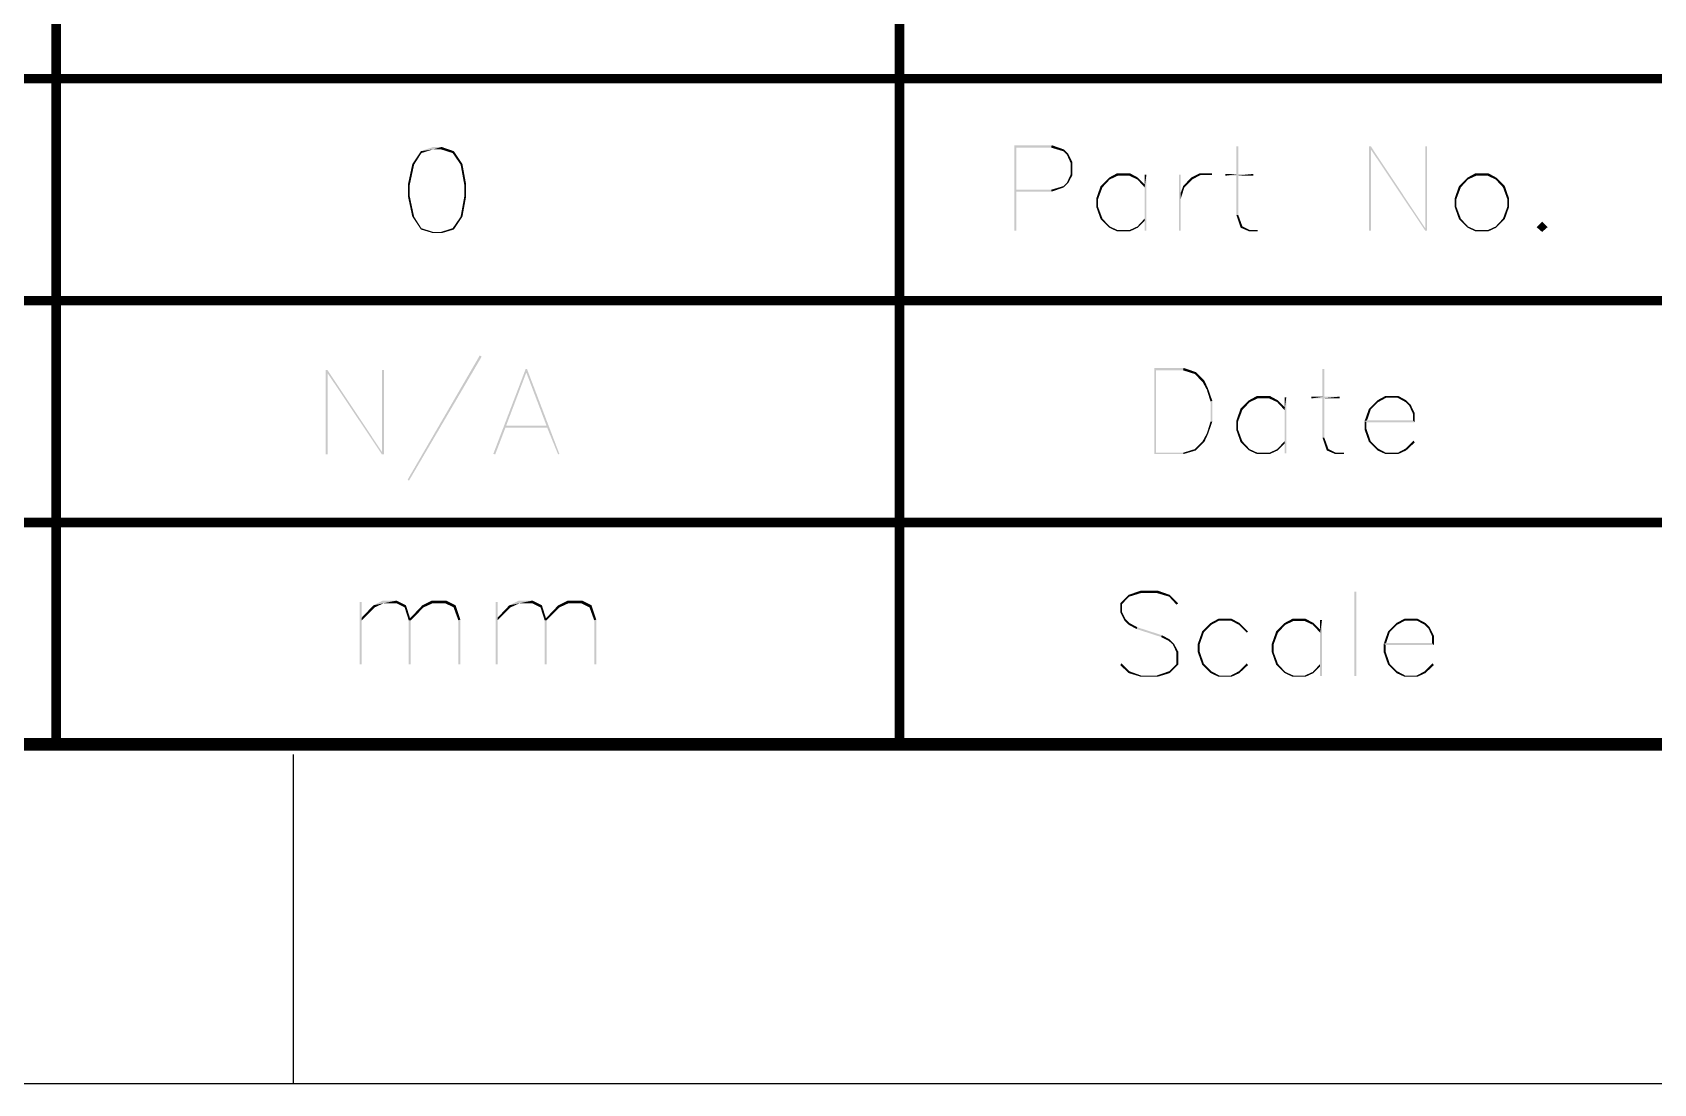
# Model space of a CAD drawing. Header units: millimetres. Extents: x 0 to 297, y 0 to 210.
# Drawn here: x 230.06 to 255.62, y 0 to 16.58 of the extents above; entities that cross this region are included whole.
import ezdxf

# ---------------------------------------------------------------- set-up
doc = ezdxf.new("R2010")
doc.units = ezdxf.units.MM
doc.header["$LTSCALE"] = 16.335
doc.layers.get('0').update_dxf_attribs({"linetype": 'CONTINUOUS'})

msp = doc.modelspace()

# ---------------------------------------------------------------- linework, layer by layer
at = {"color": 7, "linetype": 'Continuous'}
for p, q in [((230.441, 26.344), (230.441, 5.344)), ((230.48, 26.347), (230.48, 8.847)), ((243.741, 26.344), (243.741, 5.344)), ((243.78, 26.347), (243.78, 8.847)), ((230.441, 15.844), (243.741, 15.844)), ((230.48, 15.847), (243.78, 15.847)), ((230.441, 12.344), (243.741, 12.344)), ((230.48, 12.347), (243.78, 12.347)), ((230.441, 8.844), (243.741, 8.844)), ((230.48, 8.847), (243.78, 8.847)), ((230.441, 5.344), (243.741, 5.344)), ((234.173, 5.192), (234.173, 0)), ((0, 0), (297, 0))]:
    msp.add_line(p, q, dxfattribs=at)
for points, const_width in [([(230.434, 5.348), (230.434, 26.348)], 0.15), ([(243.734, 5.348), (243.734, 26.348)], 0.15), ([(179.434, 15.848), (291.734, 15.848)], 0.15), ([(179.434, 12.348), (291.734, 12.348)], 0.15), ([(291.734, 8.848), (179.434, 8.848)], 0.15), ([(291.734, 5.348), (5.266, 5.348)], 0.2)]:
    msp.add_lwpolyline(points, dxfattribs=dict(at, const_width=const_width))
for points in [[(236.195, 14.676), (236.05, 14.502), (236.185, 14.705)], [(236.05, 14.502), (236.195, 14.676), (236.079, 14.493)], [(236.513, 14.772), (236.378, 14.734), (236.185, 14.705)], [(236.513, 14.772), (236.185, 14.705), (236.378, 14.772)], [(236.185, 14.705), (236.378, 14.734), (236.195, 14.676)], [(236.503, 14.734), (236.378, 14.734), (236.513, 14.772)], [(236.503, 14.734), (236.513, 14.772), (236.706, 14.705)], [(236.706, 14.705), (236.686, 14.676), (236.503, 14.734)], [(236.686, 14.676), (236.706, 14.705), (236.841, 14.502)], [(236.841, 14.502), (236.812, 14.493), (236.686, 14.676)], [(245.544, 14.8), (246.133, 14.8), (245.573, 14.762)], [(245.573, 14.762), (245.544, 13.45), (245.544, 14.8)], [(245.573, 14.762), (245.573, 14.096), (245.544, 13.45)], [(246.123, 14.762), (245.573, 14.762), (246.133, 14.8)], [(246.123, 14.762), (246.133, 14.8), (246.325, 14.733)], [(246.325, 14.733), (246.316, 14.704), (246.123, 14.762)], [(246.316, 14.704), (246.325, 14.733), (246.393, 14.665)], [(246.393, 14.665), (246.374, 14.646), (246.316, 14.704)], [(246.374, 14.646), (246.393, 14.665), (246.46, 14.53)], [(246.46, 14.53), (246.431, 14.521), (246.374, 14.646)], [(249.074, 14.781), (249.045, 14.347), (249.045, 14.781)], [(249.045, 14.347), (249.074, 14.781), (249.074, 14.347)], [(251.166, 14.781), (251.166, 14.733), (251.137, 13.45)], [(251.166, 14.781), (251.137, 13.45), (251.137, 14.781)], [(251.137, 13.45), (251.166, 14.733), (251.166, 13.45)], [(251.166, 14.733), (251.166, 14.781), (252.024, 13.489)], [(252.024, 13.489), (252.024, 13.45), (251.166, 14.733)], [(252.053, 14.781), (252.024, 13.489), (252.024, 14.781)], [(252.024, 13.45), (252.024, 13.489), (252.053, 14.781)], [(252.024, 13.45), (252.053, 14.781), (252.053, 13.45)], [(236.079, 14.493), (235.982, 14.184), (236.05, 14.502)], [(235.982, 14.184), (236.079, 14.493), (236.011, 14.175)], [(236.812, 14.493), (236.841, 14.502), (236.899, 14.184)], [(236.899, 14.184), (236.87, 14.175), (236.812, 14.493)], [(246.46, 14.328), (246.374, 14.212), (246.431, 14.337)], [(246.374, 14.212), (246.46, 14.328), (246.393, 14.202)], [(246.431, 14.337), (246.431, 14.521), (246.46, 14.53)], [(246.431, 14.337), (246.46, 14.53), (246.46, 14.328)], [(247.174, 14.318), (247.039, 14.289), (247.164, 14.357)], [(247.039, 14.289), (247.174, 14.318), (247.049, 14.26)], [(247.164, 14.357), (247.367, 14.357), (247.174, 14.318)], [(247.357, 14.318), (247.174, 14.318), (247.367, 14.357)], [(247.357, 14.318), (247.367, 14.357), (247.492, 14.289)], [(247.492, 14.289), (247.483, 14.26), (247.357, 14.318)], [(247.627, 14.337), (247.598, 14.183), (247.598, 14.337)], [(247.598, 14.135), (247.598, 14.183), (247.627, 14.337)], [(247.598, 13.643), (247.598, 14.135), (247.627, 14.337)], [(247.598, 13.605), (247.598, 13.643), (247.627, 14.337)], [(247.598, 13.45), (247.598, 13.605), (247.627, 14.337)], [(247.598, 13.45), (247.627, 14.337), (247.627, 13.45)], [(248.167, 14.337), (248.167, 14.048), (248.138, 13.45)], [(248.167, 14.337), (248.138, 13.45), (248.138, 14.337)], [(248.476, 14.328), (248.331, 14.289), (248.466, 14.357)], [(248.331, 14.289), (248.476, 14.328), (248.35, 14.26)], [(248.466, 14.357), (248.659, 14.357), (248.476, 14.328)], [(248.476, 14.328), (248.659, 14.357), (248.659, 14.328)], [(249.074, 14.347), (249.315, 14.347), (248.871, 14.318)], [(249.045, 14.347), (249.074, 14.347), (248.871, 14.318)], [(249.045, 14.347), (248.871, 14.318), (248.871, 14.347)], [(249.045, 14.318), (248.871, 14.318), (249.315, 14.347)], [(249.074, 14.318), (249.045, 14.318), (249.315, 14.347)], [(249.074, 14.318), (249.045, 13.701), (249.045, 14.318)], [(249.045, 13.701), (249.074, 14.318), (249.074, 13.701)], [(249.074, 14.318), (249.315, 14.347), (249.315, 14.318)], [(252.825, 14.318), (252.69, 14.289), (252.815, 14.357)], [(252.69, 14.289), (252.825, 14.318), (252.699, 14.26)], [(252.815, 14.357), (253.018, 14.357), (252.825, 14.318)], [(253.008, 14.318), (252.825, 14.318), (253.018, 14.357)], [(253.008, 14.318), (253.018, 14.357), (253.143, 14.289)], [(253.143, 14.289), (253.133, 14.26), (253.008, 14.318)], [(236.011, 14.175), (235.982, 13.991), (235.982, 14.184)], [(235.982, 13.991), (236.011, 14.175), (236.011, 13.991)], [(236.87, 13.991), (236.87, 14.175), (236.899, 14.184)], [(236.87, 13.991), (236.899, 14.184), (236.899, 13.991)], [(245.573, 14.096), (245.573, 14.067), (245.544, 13.45)], [(245.544, 13.45), (245.573, 14.067), (245.573, 13.45)], [(246.133, 14.067), (245.573, 14.067), (246.123, 14.096)], [(245.573, 14.096), (246.123, 14.096), (245.573, 14.067)], [(246.325, 14.135), (246.123, 14.096), (246.316, 14.154)], [(246.123, 14.096), (246.325, 14.135), (246.133, 14.067)], [(246.393, 14.202), (246.316, 14.154), (246.374, 14.212)], [(246.316, 14.154), (246.393, 14.202), (246.325, 14.135)], [(246.933, 14.135), (246.836, 13.961), (246.904, 14.154)], [(246.836, 13.961), (246.933, 14.135), (246.865, 13.952)], [(247.049, 14.26), (246.904, 14.154), (247.039, 14.289)], [(246.904, 14.154), (247.049, 14.26), (246.933, 14.135)], [(247.483, 14.26), (247.492, 14.289), (247.598, 14.183)], [(247.598, 14.183), (247.598, 14.135), (247.483, 14.26)], [(248.225, 14.135), (248.167, 14.048), (248.206, 14.154)], [(248.167, 14.048), (248.225, 14.135), (248.167, 13.952)], [(248.35, 14.26), (248.206, 14.154), (248.331, 14.289)], [(248.206, 14.154), (248.35, 14.26), (248.225, 14.135)], [(252.584, 14.135), (252.487, 13.961), (252.555, 14.154)], [(252.487, 13.961), (252.584, 14.135), (252.516, 13.952)], [(252.699, 14.26), (252.555, 14.154), (252.69, 14.289)], [(252.555, 14.154), (252.699, 14.26), (252.584, 14.135)], [(253.133, 14.26), (253.143, 14.289), (253.278, 14.154)], [(253.278, 14.154), (253.249, 14.135), (253.133, 14.26)], [(253.249, 14.135), (253.278, 14.154), (253.345, 13.961)], [(253.345, 13.961), (253.316, 13.952), (253.249, 14.135)], [(236.011, 13.991), (236.05, 13.673), (235.982, 13.991)], [(236.05, 13.673), (236.011, 13.991), (236.079, 13.673)], [(236.899, 13.991), (236.812, 13.673), (236.87, 13.991)], [(236.812, 13.673), (236.899, 13.991), (236.841, 13.673)], [(246.865, 13.952), (246.836, 13.826), (246.836, 13.961)], [(246.836, 13.826), (246.865, 13.952), (246.865, 13.826)], [(246.865, 13.826), (246.904, 13.634), (246.836, 13.826)], [(246.865, 13.826), (246.933, 13.643), (246.904, 13.634)], [(248.167, 14.048), (248.167, 13.952), (248.138, 13.45)], [(248.138, 13.45), (248.167, 13.952), (248.167, 13.45)], [(252.516, 13.952), (252.487, 13.826), (252.487, 13.961)], [(252.487, 13.826), (252.516, 13.952), (252.516, 13.826)], [(252.516, 13.826), (252.555, 13.634), (252.487, 13.826)], [(252.516, 13.826), (252.584, 13.643), (252.555, 13.634)], [(253.345, 13.826), (253.249, 13.643), (253.316, 13.826)], [(253.249, 13.643), (253.345, 13.826), (253.278, 13.634)], [(253.316, 13.826), (253.316, 13.952), (253.345, 13.961)], [(253.316, 13.826), (253.345, 13.961), (253.345, 13.826)], [(236.079, 13.673), (236.185, 13.471), (236.05, 13.673)], [(236.079, 13.673), (236.195, 13.49), (236.185, 13.471)], [(236.841, 13.673), (236.686, 13.49), (236.812, 13.673)], [(236.686, 13.49), (236.841, 13.673), (236.706, 13.471)], [(246.904, 13.634), (246.933, 13.643), (247.049, 13.518)], [(247.049, 13.518), (247.039, 13.499), (246.904, 13.634)], [(247.598, 13.605), (247.483, 13.518), (247.598, 13.643)], [(247.483, 13.518), (247.598, 13.605), (247.492, 13.499)], [(249.074, 13.701), (249.112, 13.499), (249.045, 13.701)], [(249.074, 13.701), (249.141, 13.518), (249.112, 13.499)], [(252.555, 13.634), (252.584, 13.643), (252.699, 13.518)], [(252.699, 13.518), (252.69, 13.499), (252.555, 13.634)], [(253.278, 13.634), (253.133, 13.518), (253.249, 13.643)], [(253.133, 13.518), (253.278, 13.634), (253.143, 13.499)], [(253.779, 13.508), (253.866, 13.595), (253.953, 13.508)], [(236.185, 13.471), (236.195, 13.49), (236.378, 13.432)], [(236.378, 13.432), (236.378, 13.413), (236.185, 13.471)], [(236.378, 13.432), (236.503, 13.432), (236.378, 13.413)], [(236.513, 13.413), (236.378, 13.413), (236.503, 13.432)], [(236.706, 13.471), (236.503, 13.432), (236.686, 13.49)], [(236.503, 13.432), (236.706, 13.471), (236.513, 13.413)], [(247.039, 13.499), (247.049, 13.518), (247.174, 13.46)], [(247.174, 13.46), (247.164, 13.441), (247.039, 13.499)], [(247.174, 13.46), (247.357, 13.46), (247.164, 13.441)], [(247.367, 13.441), (247.164, 13.441), (247.357, 13.46)], [(247.492, 13.499), (247.357, 13.46), (247.483, 13.518)], [(247.357, 13.46), (247.492, 13.499), (247.367, 13.441)], [(249.112, 13.499), (249.141, 13.518), (249.257, 13.46)], [(249.257, 13.46), (249.247, 13.441), (249.112, 13.499)], [(249.257, 13.46), (249.382, 13.46), (249.247, 13.441)], [(249.247, 13.441), (249.382, 13.46), (249.382, 13.441)], [(252.69, 13.499), (252.699, 13.518), (252.825, 13.46)], [(252.825, 13.46), (252.815, 13.441), (252.69, 13.499)], [(252.825, 13.46), (253.008, 13.46), (252.815, 13.441)], [(253.018, 13.441), (252.815, 13.441), (253.008, 13.46)], [(253.143, 13.499), (253.008, 13.46), (253.133, 13.518)], [(253.008, 13.46), (253.143, 13.499), (253.018, 13.441)], [(253.953, 13.508), (253.866, 13.431), (253.779, 13.508)], [(234.714, 11.253), (234.714, 11.205), (234.685, 9.922)], [(234.714, 11.253), (234.685, 9.922), (234.685, 11.253)], [(234.714, 11.205), (234.714, 11.253), (235.573, 9.961)], [(235.602, 11.253), (235.573, 9.961), (235.573, 11.253)], [(235.573, 9.922), (235.573, 9.961), (235.602, 11.253)], [(235.573, 9.922), (235.602, 11.253), (235.602, 9.922)], [(237.144, 11.465), (235.978, 9.527), (237.115, 11.485)], [(235.978, 9.527), (237.144, 11.465), (235.997, 9.508)], [(237.858, 11.272), (237.848, 11.215), (237.328, 9.932)], [(237.858, 11.272), (237.328, 9.932), (237.839, 11.272)], [(238.167, 10.376), (237.848, 11.215), (237.858, 11.272)], [(238.167, 10.376), (237.858, 11.272), (238.369, 9.932)], [(247.75, 11.288), (248.213, 11.288), (247.779, 11.25)], [(247.779, 11.25), (247.75, 9.929), (247.75, 11.288)], [(247.779, 11.25), (247.779, 9.948), (247.75, 9.929)], [(248.203, 11.25), (247.779, 11.25), (248.213, 11.288)], [(248.203, 11.25), (248.213, 11.288), (248.406, 11.221)], [(248.406, 11.221), (248.387, 11.192), (248.203, 11.25)], [(250.431, 11.269), (250.402, 10.835), (250.402, 11.269)], [(250.402, 10.835), (250.431, 11.269), (250.431, 10.835)], [(234.685, 9.922), (234.714, 11.205), (234.714, 9.922)], [(235.573, 9.961), (235.573, 9.922), (234.714, 11.205)], [(237.848, 11.215), (237.53, 10.376), (237.328, 9.932)], [(248.387, 11.192), (248.406, 11.221), (248.541, 11.086)], [(248.541, 11.086), (248.512, 11.066), (248.387, 11.192)], [(248.512, 11.066), (248.541, 11.086), (248.599, 10.96)], [(248.599, 10.96), (248.58, 10.941), (248.512, 11.066)], [(248.58, 10.941), (248.599, 10.96), (248.666, 10.767)], [(248.666, 10.767), (248.637, 10.758), (248.58, 10.941)], [(248.637, 10.44), (248.637, 10.758), (248.666, 10.767)], [(248.637, 10.44), (248.666, 10.767), (248.666, 10.44)], [(249.255, 10.748), (249.11, 10.642), (249.245, 10.777)], [(249.11, 10.642), (249.255, 10.748), (249.139, 10.623)], [(249.38, 10.806), (249.245, 10.777), (249.37, 10.845)], [(249.245, 10.777), (249.38, 10.806), (249.255, 10.748)], [(249.37, 10.845), (249.573, 10.845), (249.38, 10.806)], [(249.563, 10.806), (249.38, 10.806), (249.573, 10.845)], [(249.563, 10.806), (249.573, 10.845), (249.698, 10.777)], [(249.698, 10.777), (249.688, 10.748), (249.563, 10.806)], [(249.688, 10.748), (249.698, 10.777), (249.804, 10.671)], [(249.804, 10.671), (249.804, 10.623), (249.688, 10.748)], [(249.833, 10.825), (249.804, 10.671), (249.804, 10.825)], [(249.804, 10.623), (249.804, 10.671), (249.833, 10.825)], [(249.804, 10.131), (249.804, 10.623), (249.833, 10.825)], [(249.804, 10.092), (249.804, 10.131), (249.833, 10.825)], [(249.804, 9.938), (249.804, 10.092), (249.833, 10.825)], [(249.804, 9.938), (249.833, 10.825), (249.833, 9.938)], [(250.431, 10.835), (250.672, 10.835), (250.228, 10.806)], [(250.402, 10.835), (250.431, 10.835), (250.228, 10.806)], [(250.402, 10.835), (250.228, 10.806), (250.228, 10.835)], [(250.402, 10.806), (250.228, 10.806), (250.672, 10.835)], [(250.431, 10.806), (250.402, 10.806), (250.672, 10.835)], [(250.431, 10.806), (250.402, 10.189), (250.402, 10.806)], [(250.402, 10.189), (250.431, 10.806), (250.431, 10.189)], [(250.431, 10.806), (250.672, 10.835), (250.672, 10.806)], [(251.28, 10.748), (251.135, 10.642), (251.27, 10.777)], [(251.135, 10.642), (251.28, 10.748), (251.164, 10.632)], [(251.405, 10.816), (251.27, 10.777), (251.395, 10.845)], [(251.27, 10.777), (251.405, 10.816), (251.28, 10.748)], [(251.395, 10.845), (251.598, 10.845), (251.405, 10.816)], [(251.588, 10.816), (251.405, 10.816), (251.598, 10.845)], [(251.588, 10.816), (251.598, 10.845), (251.723, 10.777)], [(251.723, 10.777), (251.713, 10.748), (251.588, 10.816)], [(251.713, 10.748), (251.723, 10.777), (251.791, 10.71)], [(251.791, 10.71), (251.771, 10.69), (251.713, 10.748)], [(249.139, 10.623), (249.042, 10.449), (249.11, 10.642)], [(249.042, 10.449), (249.139, 10.623), (249.071, 10.44)], [(251.164, 10.632), (251.067, 10.449), (251.135, 10.642)], [(251.164, 10.632), (251.106, 10.459), (251.067, 10.449)], [(251.771, 10.69), (251.791, 10.71), (251.858, 10.575)], [(251.858, 10.575), (251.829, 10.565), (251.771, 10.69)], [(251.829, 10.459), (251.829, 10.565), (251.858, 10.575)], [(251.829, 10.459), (251.858, 10.575), (251.858, 10.43)], [(237.53, 10.376), (237.52, 10.347), (237.328, 9.932)], [(237.328, 9.932), (237.52, 10.347), (237.357, 9.922)], [(237.53, 10.376), (238.167, 10.376), (237.52, 10.347)], [(238.176, 10.347), (237.52, 10.347), (238.167, 10.376)], [(238.369, 9.932), (238.176, 10.347), (238.167, 10.376)], [(238.369, 9.932), (238.35, 9.922), (238.176, 10.347)], [(248.599, 10.247), (248.512, 10.131), (248.58, 10.256)], [(248.512, 10.131), (248.599, 10.247), (248.541, 10.121)], [(248.666, 10.44), (248.58, 10.256), (248.637, 10.44)], [(248.58, 10.256), (248.666, 10.44), (248.599, 10.247)], [(249.071, 10.44), (249.042, 10.314), (249.042, 10.449)], [(249.042, 10.314), (249.071, 10.44), (249.071, 10.314)], [(249.071, 10.314), (249.11, 10.121), (249.042, 10.314)], [(249.071, 10.314), (249.139, 10.131), (249.11, 10.121)], [(251.106, 10.459), (251.829, 10.459), (251.067, 10.449)], [(251.096, 10.43), (251.067, 10.449), (251.829, 10.459)], [(251.096, 10.43), (251.067, 10.314), (251.067, 10.449)], [(251.096, 10.43), (251.096, 10.324), (251.067, 10.314)], [(251.067, 10.314), (251.096, 10.324), (251.164, 10.131)], [(251.164, 10.131), (251.135, 10.121), (251.067, 10.314)], [(251.858, 10.43), (251.096, 10.43), (251.829, 10.459)], [(248.406, 9.986), (248.203, 9.948), (248.387, 10.006)], [(248.203, 9.948), (248.406, 9.986), (248.213, 9.929)], [(248.541, 10.121), (248.387, 10.006), (248.512, 10.131)], [(248.387, 10.006), (248.541, 10.121), (248.406, 9.986)], [(249.11, 10.121), (249.139, 10.131), (249.255, 10.006)], [(249.255, 10.006), (249.245, 9.986), (249.11, 10.121)], [(249.245, 9.986), (249.255, 10.006), (249.38, 9.948)], [(249.38, 9.948), (249.37, 9.929), (249.245, 9.986)], [(249.698, 9.986), (249.563, 9.948), (249.688, 10.006)], [(249.563, 9.948), (249.698, 9.986), (249.573, 9.929)], [(249.804, 10.092), (249.688, 10.006), (249.804, 10.131)], [(249.688, 10.006), (249.804, 10.092), (249.698, 9.986)], [(250.431, 10.189), (250.47, 9.986), (250.402, 10.189)], [(250.431, 10.189), (250.498, 10.006), (250.47, 9.986)], [(250.47, 9.986), (250.498, 10.006), (250.614, 9.948)], [(250.614, 9.948), (250.605, 9.929), (250.47, 9.986)], [(251.135, 10.121), (251.164, 10.131), (251.28, 10.015)], [(251.28, 10.015), (251.27, 9.986), (251.135, 10.121)], [(251.27, 9.986), (251.28, 10.015), (251.405, 9.948)], [(251.405, 9.948), (251.395, 9.929), (251.27, 9.986)], [(251.723, 9.986), (251.588, 9.948), (251.713, 10.015)], [(251.588, 9.948), (251.723, 9.986), (251.598, 9.929)], [(251.858, 10.112), (251.713, 10.015), (251.839, 10.141)], [(251.713, 10.015), (251.858, 10.112), (251.723, 9.986)], [(247.779, 9.948), (248.203, 9.948), (247.75, 9.929)], [(248.213, 9.929), (247.75, 9.929), (248.203, 9.948)], [(249.38, 9.948), (249.563, 9.948), (249.37, 9.929)], [(249.573, 9.929), (249.37, 9.929), (249.563, 9.948)], [(250.614, 9.948), (250.74, 9.948), (250.605, 9.929)], [(250.605, 9.929), (250.74, 9.948), (250.74, 9.929)], [(251.405, 9.948), (251.588, 9.948), (251.395, 9.929)], [(251.598, 9.929), (251.395, 9.929), (251.588, 9.948)], [(247.357, 7.68), (247.213, 7.573), (247.348, 7.708)], [(247.213, 7.573), (247.357, 7.68), (247.242, 7.564)], [(247.541, 7.737), (247.348, 7.708), (247.541, 7.776)], [(247.348, 7.708), (247.541, 7.737), (247.357, 7.68)], [(247.541, 7.776), (247.801, 7.776), (247.541, 7.737)], [(247.791, 7.737), (247.541, 7.737), (247.801, 7.776)], [(247.791, 7.737), (247.801, 7.776), (247.994, 7.708)], [(247.994, 7.708), (247.984, 7.68), (247.791, 7.737)], [(247.984, 7.68), (247.994, 7.708), (248.129, 7.573)], [(248.129, 7.573), (248.1, 7.554), (247.984, 7.68)], [(250.935, 7.757), (250.906, 6.426), (250.906, 7.757)], [(250.906, 6.426), (250.935, 7.757), (250.935, 6.426)], [(235.254, 7.597), (235.254, 7.35), (235.222, 6.611)], [(235.254, 7.597), (235.222, 6.611), (235.222, 7.597)], [(235.458, 7.511), (235.254, 7.35), (235.437, 7.543)], [(235.254, 7.35), (235.458, 7.511), (235.254, 7.307)], [(235.801, 7.618), (235.597, 7.575), (235.437, 7.543)], [(235.801, 7.618), (235.437, 7.543), (235.587, 7.618)], [(235.437, 7.543), (235.597, 7.575), (235.458, 7.511)], [(235.801, 7.575), (235.597, 7.575), (235.801, 7.618)], [(235.801, 7.575), (235.801, 7.618), (235.951, 7.543)], [(235.951, 7.543), (235.929, 7.511), (235.801, 7.575)], [(235.929, 7.511), (235.951, 7.543), (236.015, 7.339)], [(236.015, 7.339), (235.994, 7.307), (235.929, 7.511)], [(235.994, 7.307), (236.015, 7.339), (236.229, 7.511)], [(235.994, 7.307), (236.229, 7.511), (236.026, 7.307)], [(236.229, 7.511), (236.015, 7.339), (236.208, 7.543)], [(236.369, 7.575), (236.208, 7.543), (236.358, 7.618)], [(236.208, 7.543), (236.369, 7.575), (236.229, 7.511)], [(236.358, 7.618), (236.583, 7.618), (236.369, 7.575)], [(236.572, 7.575), (236.369, 7.575), (236.583, 7.618)], [(236.572, 7.575), (236.583, 7.618), (236.733, 7.543)], [(236.733, 7.543), (236.701, 7.511), (236.572, 7.575)], [(236.701, 7.511), (236.733, 7.543), (236.808, 7.318)], [(236.808, 7.318), (236.776, 7.307), (236.701, 7.511)], [(237.397, 7.597), (237.397, 7.35), (237.365, 6.611)], [(237.397, 7.597), (237.365, 6.611), (237.365, 7.597)], [(237.601, 7.511), (237.397, 7.35), (237.579, 7.543)], [(237.397, 7.35), (237.601, 7.511), (237.397, 7.307)], [(237.944, 7.618), (237.74, 7.575), (237.579, 7.543)], [(237.944, 7.618), (237.579, 7.543), (237.729, 7.618)], [(237.579, 7.543), (237.74, 7.575), (237.601, 7.511)], [(237.944, 7.575), (237.74, 7.575), (237.944, 7.618)], [(237.944, 7.575), (237.944, 7.618), (238.094, 7.543)], [(238.094, 7.543), (238.072, 7.511), (237.944, 7.575)], [(238.072, 7.511), (238.094, 7.543), (238.158, 7.339)], [(238.158, 7.339), (238.137, 7.307), (238.072, 7.511)], [(238.137, 7.307), (238.158, 7.339), (238.372, 7.511)], [(238.137, 7.307), (238.372, 7.511), (238.169, 7.307)], [(238.372, 7.511), (238.158, 7.339), (238.351, 7.543)], [(238.512, 7.575), (238.351, 7.543), (238.501, 7.618)], [(238.351, 7.543), (238.512, 7.575), (238.372, 7.511)], [(238.501, 7.618), (238.726, 7.618), (238.512, 7.575)], [(238.715, 7.575), (238.512, 7.575), (238.726, 7.618)], [(238.715, 7.575), (238.726, 7.618), (238.876, 7.543)], [(238.876, 7.543), (238.844, 7.511), (238.715, 7.575)], [(238.844, 7.511), (238.876, 7.543), (238.951, 7.318)], [(238.951, 7.318), (238.919, 7.307), (238.844, 7.511)], [(247.242, 7.564), (247.213, 7.438), (247.213, 7.573)], [(247.213, 7.438), (247.242, 7.564), (247.242, 7.438)], [(247.242, 7.438), (247.28, 7.303), (247.213, 7.438)], [(247.242, 7.438), (247.3, 7.323), (247.28, 7.303)], [(235.254, 7.35), (235.254, 7.307), (235.222, 6.611)], [(235.222, 6.611), (235.254, 7.307), (235.254, 6.611)], [(236.026, 7.307), (235.994, 6.611), (235.994, 7.307)], [(235.994, 6.611), (236.026, 7.307), (236.026, 6.611)], [(236.776, 6.611), (236.776, 7.307), (236.808, 7.318)], [(236.776, 6.611), (236.808, 7.318), (236.808, 6.611)], [(237.397, 7.35), (237.397, 7.307), (237.365, 6.611)], [(237.365, 6.611), (237.397, 7.307), (237.397, 6.611)], [(238.169, 7.307), (238.137, 6.611), (238.137, 7.307)], [(238.137, 6.611), (238.169, 7.307), (238.169, 6.611)], [(238.919, 6.611), (238.919, 7.307), (238.951, 7.318)], [(238.919, 6.611), (238.951, 7.318), (238.951, 6.611)], [(247.28, 7.303), (247.3, 7.323), (247.357, 7.265)], [(247.357, 7.265), (247.348, 7.236), (247.28, 7.303)], [(247.348, 7.236), (247.357, 7.265), (247.483, 7.197)], [(247.483, 7.197), (247.473, 7.168), (247.348, 7.236)], [(247.473, 7.168), (247.483, 7.197), (247.869, 7.072)], [(247.869, 7.072), (247.859, 7.043), (247.473, 7.168)], [(248.65, 7.236), (248.505, 7.13), (248.64, 7.265)], [(248.505, 7.13), (248.65, 7.236), (248.534, 7.12)], [(248.775, 7.303), (248.64, 7.265), (248.765, 7.332)], [(248.64, 7.265), (248.775, 7.303), (248.65, 7.236)], [(248.765, 7.332), (248.968, 7.332), (248.775, 7.303)], [(248.958, 7.303), (248.775, 7.303), (248.968, 7.332)], [(248.958, 7.303), (248.968, 7.332), (249.093, 7.265)], [(249.093, 7.265), (249.084, 7.236), (248.958, 7.303)], [(249.084, 7.236), (249.093, 7.265), (249.228, 7.13)], [(249.228, 7.13), (249.209, 7.111), (249.084, 7.236)], [(249.816, 7.236), (249.672, 7.13), (249.807, 7.265)], [(249.672, 7.13), (249.816, 7.236), (249.701, 7.111)], [(249.942, 7.294), (249.807, 7.265), (249.932, 7.332)], [(249.807, 7.265), (249.942, 7.294), (249.816, 7.236)], [(249.932, 7.332), (250.135, 7.332), (249.942, 7.294)], [(250.125, 7.294), (249.942, 7.294), (250.135, 7.332)], [(250.125, 7.294), (250.135, 7.332), (250.26, 7.265)], [(250.26, 7.265), (250.25, 7.236), (250.125, 7.294)], [(250.25, 7.236), (250.26, 7.265), (250.366, 7.159)], [(250.366, 7.159), (250.366, 7.111), (250.25, 7.236)], [(250.395, 7.313), (250.366, 7.159), (250.366, 7.313)], [(250.366, 7.111), (250.366, 7.159), (250.395, 7.313)], [(250.366, 6.619), (250.366, 7.111), (250.395, 7.313)], [(250.366, 6.58), (250.366, 6.619), (250.395, 7.313)], [(250.366, 6.426), (250.366, 6.58), (250.395, 7.313)], [(250.366, 6.426), (250.395, 7.313), (250.395, 6.426)], [(251.581, 7.236), (251.436, 7.13), (251.571, 7.265)], [(251.436, 7.13), (251.581, 7.236), (251.465, 7.12)], [(251.706, 7.303), (251.571, 7.265), (251.697, 7.332)], [(251.571, 7.265), (251.706, 7.303), (251.581, 7.236)], [(251.697, 7.332), (251.899, 7.332), (251.706, 7.303)], [(251.89, 7.303), (251.706, 7.303), (251.899, 7.332)], [(251.89, 7.303), (251.899, 7.332), (252.025, 7.265)], [(252.025, 7.265), (252.015, 7.236), (251.89, 7.303)], [(252.015, 7.236), (252.025, 7.265), (252.092, 7.197)], [(252.092, 7.197), (252.073, 7.178), (252.015, 7.236)], [(252.073, 7.178), (252.092, 7.197), (252.16, 7.062)], [(252.16, 7.062), (252.131, 7.053), (252.073, 7.178)], [(247.859, 7.043), (247.869, 7.072), (247.994, 7.005)], [(247.994, 7.005), (247.975, 6.985), (247.859, 7.043)], [(247.975, 6.985), (247.994, 7.005), (248.061, 6.937)], [(248.061, 6.937), (248.042, 6.927), (247.975, 6.985)], [(248.042, 6.927), (248.061, 6.937), (248.129, 6.812)], [(248.129, 6.812), (248.1, 6.802), (248.042, 6.927)], [(248.534, 7.12), (248.437, 6.937), (248.505, 7.13)], [(248.437, 6.937), (248.534, 7.12), (248.466, 6.927)], [(248.466, 6.927), (248.437, 6.802), (248.437, 6.937)], [(248.466, 6.927), (248.466, 6.812), (248.437, 6.802)], [(249.701, 7.111), (249.604, 6.937), (249.672, 7.13)], [(249.604, 6.937), (249.701, 7.111), (249.633, 6.927)], [(249.633, 6.927), (249.604, 6.802), (249.604, 6.937)], [(249.604, 6.802), (249.633, 6.927), (249.633, 6.802)], [(251.465, 7.12), (251.369, 6.937), (251.436, 7.13)], [(251.465, 7.12), (251.407, 6.947), (251.369, 6.937)], [(251.407, 6.947), (252.131, 6.947), (251.369, 6.937)], [(251.398, 6.918), (251.369, 6.937), (252.131, 6.947)], [(251.398, 6.918), (251.369, 6.802), (251.369, 6.937)], [(251.398, 6.918), (251.398, 6.812), (251.369, 6.802)], [(252.16, 6.918), (251.398, 6.918), (252.131, 6.947)], [(252.131, 6.947), (252.131, 7.053), (252.16, 7.062)], [(252.131, 6.947), (252.16, 7.062), (252.16, 6.918)], [(248.1, 6.619), (248.1, 6.802), (248.129, 6.812)], [(248.1, 6.619), (248.129, 6.812), (248.129, 6.609)], [(248.437, 6.802), (248.466, 6.812), (248.534, 6.619)], [(248.534, 6.619), (248.505, 6.609), (248.437, 6.802)], [(249.633, 6.802), (249.672, 6.609), (249.604, 6.802)], [(249.633, 6.802), (249.701, 6.619), (249.672, 6.609)], [(251.369, 6.802), (251.398, 6.812), (251.465, 6.619)], [(251.465, 6.619), (251.436, 6.609), (251.369, 6.802)], [(247.213, 6.6), (247.232, 6.628), (247.357, 6.503)], [(247.357, 6.503), (247.348, 6.474), (247.213, 6.6)], [(247.348, 6.474), (247.357, 6.503), (247.541, 6.436)], [(247.541, 6.436), (247.541, 6.416), (247.348, 6.474)], [(247.541, 6.436), (247.791, 6.436), (247.541, 6.416)], [(247.801, 6.416), (247.541, 6.416), (247.791, 6.436)], [(247.994, 6.474), (247.791, 6.436), (247.984, 6.503)], [(247.791, 6.436), (247.994, 6.474), (247.801, 6.416)], [(248.129, 6.609), (247.984, 6.503), (248.1, 6.619)], [(247.984, 6.503), (248.129, 6.609), (247.994, 6.474)], [(248.505, 6.609), (248.534, 6.619), (248.65, 6.503)], [(248.65, 6.503), (248.64, 6.474), (248.505, 6.609)], [(248.64, 6.474), (248.65, 6.503), (248.775, 6.436)], [(248.775, 6.436), (248.765, 6.416), (248.64, 6.474)], [(248.775, 6.436), (248.958, 6.436), (248.765, 6.416)], [(248.968, 6.416), (248.765, 6.416), (248.958, 6.436)], [(249.093, 6.474), (248.958, 6.436), (249.084, 6.503)], [(248.958, 6.436), (249.093, 6.474), (248.968, 6.416)], [(249.228, 6.6), (249.084, 6.503), (249.209, 6.628)], [(249.084, 6.503), (249.228, 6.6), (249.093, 6.474)], [(249.672, 6.609), (249.701, 6.619), (249.816, 6.493)], [(249.816, 6.493), (249.807, 6.474), (249.672, 6.609)], [(249.807, 6.474), (249.816, 6.493), (249.942, 6.436)], [(249.942, 6.436), (249.932, 6.416), (249.807, 6.474)], [(249.942, 6.436), (250.125, 6.436), (249.932, 6.416)], [(250.135, 6.416), (249.932, 6.416), (250.125, 6.436)], [(250.26, 6.474), (250.125, 6.436), (250.25, 6.493)], [(250.125, 6.436), (250.26, 6.474), (250.135, 6.416)], [(250.366, 6.58), (250.25, 6.493), (250.366, 6.619)], [(250.25, 6.493), (250.366, 6.58), (250.26, 6.474)], [(251.436, 6.609), (251.465, 6.619), (251.581, 6.503)], [(251.581, 6.503), (251.571, 6.474), (251.436, 6.609)], [(251.571, 6.474), (251.581, 6.503), (251.706, 6.436)], [(251.706, 6.436), (251.697, 6.416), (251.571, 6.474)], [(251.706, 6.436), (251.89, 6.436), (251.697, 6.416)], [(251.899, 6.416), (251.697, 6.416), (251.89, 6.436)], [(252.025, 6.474), (251.89, 6.436), (252.015, 6.503)], [(251.89, 6.436), (252.025, 6.474), (251.899, 6.416)], [(252.16, 6.6), (252.015, 6.503), (252.14, 6.628)], [(252.015, 6.503), (252.16, 6.6), (252.025, 6.474)]]:
    msp.add_solid(points, dxfattribs=at)

doc.saveas('drawing.dxf')
